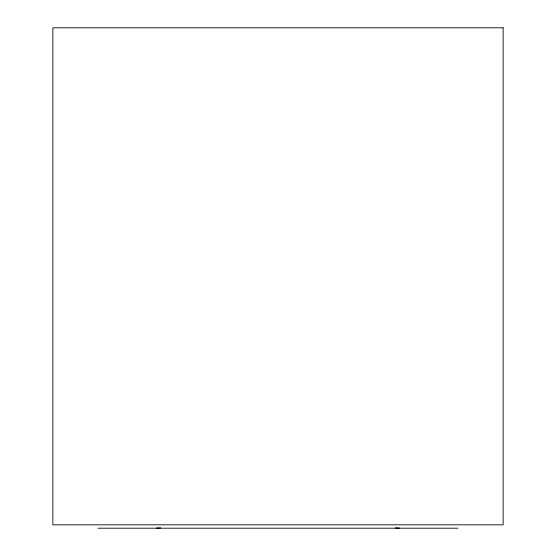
<?xml version="1.0" encoding="UTF-8"?>
<svg xmlns="http://www.w3.org/2000/svg" width="556" height="556" viewBox="0 0 556 556"><rect width="100%" height="100%" fill="white"/><g stroke="black" fill="none" stroke-linecap="round" stroke-linejoin="round"><path stroke-width="0.83" d="M156.528 528.026L160.67 527.915M97.863 528.2L458.047 528.2M395.33 527.915L399.472 528.026M503.145 27.8L52.855 27.8L52.855 524.829L503.145 524.829L503.145 27.8"/></g></svg>
